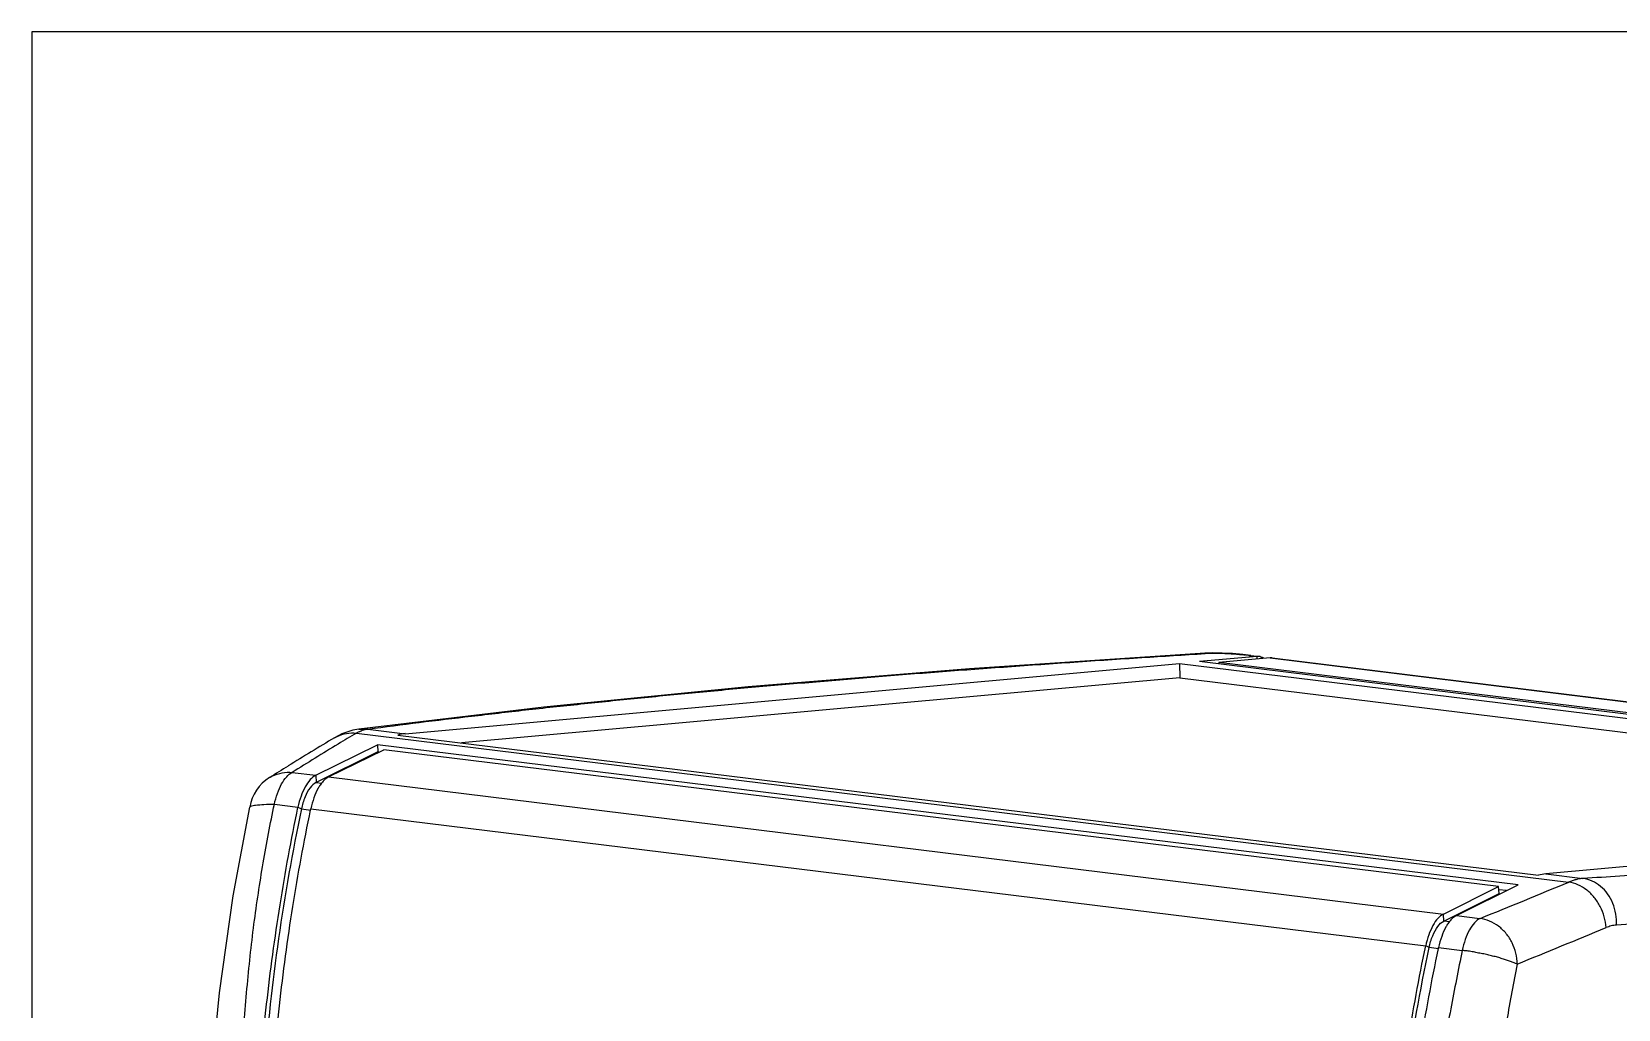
# Model space of a CAD drawing. Header units: millimetres. Extents: x -25 to 785, y -3301 to -3016.
# Drawn here: x -24.7 to 84.3, y -3087.9 to -3020.8 of the extents above; entities that cross this region are included whole.
import ezdxf

# ---------------------------------------------------------------- set-up
doc = ezdxf.new("R2010")
doc.units = ezdxf.units.MM

# ---------------------------------------------------------------- blocks, each defined once
blk = doc.blocks.new('*u2')
at = {"color": 7}
for p, q in [((-8.75, 82.96), (-9.25, 82.94)), ((-9.25, 82.94), (-9.24, 82.95)), ((-9.24, 82.95), (-8.83, 82.93)), ((-9.24, 82.91), (-8.83, 82.93)), ((-6.1, 82.79), (-6.64, 82.85)), ((-64.18, 77.41), (-10.99, 82.24)), ((-10.99, 82.24), (-10.97, 81.25)), ((-10.99, 82.24), (67.37, 72.6)), ((-5.65, 82.72), (-9.63, 82.36)), ((68.73, 72.72), (-9.63, 82.36)), ((-8.28, 82.29), (-8.29, 82.19)), ((-4.76, 82.61), (-8.28, 82.29)), ((68.3, 72.87), (-8.28, 82.29)), ((-6.1, 82.79), (-6.24, 82.79)), ((-6.24, 82.79), (-5.65, 82.72)), ((-6.1, 82.79), (-5.65, 82.73)), ((-5.65, 82.53), (-5.65, 82.72)), ((-5.51, 82.72), (-5.65, 82.72)), ((-4.63, 82.61), (-4.76, 82.61)), ((-4.76, 82.61), (71.82, 73.19)), ((-4.63, 82.61), (71.82, 73.21)), ((-10.97, 81.25), (-60.32, 76.77)), ((-10.97, 81.25), (62.75, 72.18)), ((-54.65, 79.24), (-67.36, 77.72)), ((-67.53, 77.45), (15.74, 67.21)), ((-67.36, 77.72), (-66.74, 77.73)), ((-67.36, 77.72), (-67.36, 77.72)), ((-66.74, 77.73), (-64.18, 77.41)), ((-70.32, 74.55), (-66.08, 76.65)), ((-69.44, 74.44), (-65.66, 76.31)), ((-69.04, 77.13), (-69.04, 77.13)), ((-66.08, 76.65), (-66.06, 76.16)), ((12.28, 67.02), (-66.08, 76.65)), ((10.93, 66.9), (-65.66, 76.31)), ((-64.68, 77.31), (13.67, 67.68)), ((-66.06, 76.16), (-70.29, 74.06)), ((-65.99, 76.15), (-66.06, 76.16)), ((-73.5, 74.39), (-73.5, 74.39)), ((-71.94, 74.75), (-70.32, 74.55)), ((-70.32, 74.55), (-70.29, 74.06)), ((-69.44, 74.44), (7.15, 65.02)), ((-70.29, 74.06), (-69.91, 74.02)), ((-73.17, 72.56), (-71.55, 72.36)), ((-71.55, 72.36), (-71.31, 72.24)), ((-71.31, 72.24), (-70.67, 72.16)), ((-70.68, 72.17), (-70.66, 72.25)), ((-70.66, 72.25), (5.92, 62.83)), ((67.37, 72.6), (14.17, 67.78)), ((14.17, 67.78), (16.72, 67.46)), ((7.15, 65.02), (10.93, 66.9)), ((8.03, 64.91), (12.28, 67.02)), ((10.97, 66.42), (10.93, 66.9)), ((11.48, 66.63), (10.94, 66.69)), ((7.17, 64.54), (10.97, 66.42)), ((7.17, 64.54), (7.15, 65.02)), ((7.56, 64.49), (7.17, 64.54)), ((8.03, 64.91), (9.65, 64.72)), ((6.15, 62.71), (5.92, 62.83)), ((6.8, 62.63), (6.15, 62.71)), ((6.79, 62.64), (6.81, 62.72)), ((6.81, 62.72), (8.43, 62.52))]:
    blk.add_line(p, q, dxfattribs=at)
for points in [[(-9.24, 82.95), (-25.42, 81.87), (-40.62, 80.63), (-54.65, 79.24)], [(-6.64, 82.85), (-7.36, 82.91), (-8.07, 82.95), (-8.75, 82.96)], [(-67.36, 77.72), (-67.79, 77.64), (-68.54, 77.39), (-69.04, 77.13)], [(-74.87, 72.36), (-76.02, 66.28), (-76.97, 59.61), (-77.63, 52.82), (-77.98, 46.31)]]:
    blk.add_lwpolyline(points, dxfattribs=at)
for centre, radius, start, end in [((-8.38, 65.32), 17.6, 83.0038, 83.8853), ((-5.62, 82.01), 0.723, 55.7272, 62.3547), ((-5.66, 81.96), 0.782, 53.8402, 55.7828), ((74.66, -159.6), 276.43, 120.9563, 121.2594), ((-66.53, 75.94), 1.8, 96.7509, 103.0962), ((71.26, -156.84), 272.81, 120.9502, 121.7315), ((70.37, -152.54), 268.17, 121.2593, 122.0527), ((-71.91, 71.85), 3, 121.9565, 170.1556), ((67.01, -149.97), 264.73, 121.7315, 122.0591), ((-197.84, 578.93), 554.5, 291.9749, 292.6548), ((-196.16, 577.94), 556.81, 291.9749, 292.6548)]:
    blk.add_arc(centre, radius, start, end, dxfattribs=at)
for centre, major_axis, ratio, start_param, end_param in [((-64.81, 67.46), (1.02, 9.95), 0.453381, 0.088327, 0.19655), ((13.23, 57.87), (1.42, 9.9), 0.4503, 0.106254, 0.214477)]:
    blk.add_ellipse(centre, major_axis=major_axis, ratio=ratio, start_param=start_param, end_param=end_param, dxfattribs=at)
for points, start_tangent, end_tangent in [([(-66.74, 77.73), (-63.23, 78.18), (-59.63, 78.61), (-55.92, 79.04), (-52.12, 79.45), (-48.22, 79.85), (-44.23, 80.24), (-40.13, 80.62), (-35.94, 80.98), (-31.66, 81.34), (-27.28, 81.68), (-22.81, 82.01), (-18.24, 82.33), (-13.58, 82.64), (-9.24, 82.91)], (0.991503, 0.130083), (0.998183, 0.060262)), ([(-8.83, 82.93), (-8.75, 82.93), (-8.65, 82.94), (-8.55, 82.94), (-8.44, 82.94), (-8.32, 82.94), (-8.2, 82.94), (-8.07, 82.93), (-7.94, 82.93), (-7.8, 82.92), (-7.66, 82.92), (-7.52, 82.91), (-7.37, 82.9), (-7.23, 82.89), (-7.08, 82.88), (-6.93, 82.87), (-6.79, 82.85), (-6.65, 82.84), (-6.5, 82.82)], (0.998202, 0.059948), (0.994287, -0.106739)), ([(-5.29, 82.65), (-5.3, 82.65), (-5.52, 82.72)], (-0.886316, 0.463082), (-0.991544, 0.129769)), ([(-69.04, 77.13), (-68.86, 77.22), (-68.22, 77.43), (-67.53, 77.45)], (0.857976, 0.51369), (0.995105, -0.098825)), ([(-67.53, 77.45), (-67.33, 77.56), (-67.3, 77.57)], (0.870638, 0.491925), (0.915636, 0.402008)), ([(-67.3, 77.57), (-67.13, 77.64), (-66.93, 77.69)], (0.915636, 0.402008), (0.974172, 0.225806)), ([(-73.5, 74.39), (-73.28, 74.51), (-72.64, 74.72), (-71.94, 74.75)], (0.848524, 0.529157), (0.995557, -0.094161)), ([(-73.17, 72.56), (-72.96, 73.31), (-72.67, 73.96), (-72.32, 74.45), (-71.94, 74.75)], (0.204795, 0.978805), (0.896036, 0.443982)), ([(-70.32, 74.55), (-70.7, 74.25), (-71.05, 73.76), (-71.34, 73.12), (-71.55, 72.36)], (-0.896036, -0.443982), (-0.204793, -0.978805)), ([(-69.81, 74.15), (-70.03, 73.87)], (-0.677175, -0.735822), (-0.557529, -0.830157)), ([(-69.7, 74.26), (-69.81, 74.15)], (-0.746069, -0.665868), (-0.677175, -0.735822)), ([(-69.44, 74.44), (-69.7, 74.26)], (-0.896036, -0.443982), (-0.746069, -0.665868)), ([(-70.29, 74.06), (-70.71, 73.7), (-71.06, 73.06), (-71.31, 72.24)], (-0.896036, -0.443982), (-0.204793, -0.978805)), ([(-70.16, 73.66), (-70.45, 73.01), (-70.66, 72.25)], (-0.486, -0.873959), (-0.204793, -0.978805)), ([(-70.03, 73.87), (-70.16, 73.66)], (-0.557529, -0.830157), (-0.486, -0.873959)), ([(-75.58, 45.35), (-75.59, 47.89), (-75.56, 50.4), (-75.49, 52.86), (-75.38, 55.26), (-75.24, 57.6), (-75.05, 59.89), (-74.83, 62.13), (-74.57, 64.32), (-74.27, 66.45), (-73.94, 68.53), (-73.57, 70.56), (-73.17, 72.56)], (-0.010619, 0.999944), (0.209143, 0.977885)), ([(-74.86, 72.36), (-74.79, 72.42), (-74.46, 72.5), (-73.9, 72.55), (-73.17, 72.56)], (0.484702, 0.87468), (0.999771, -0.021377)), ([(-74.55, 45.23), (-74.29, 52), (-73.7, 58.83), (-72.78, 65.64), (-71.55, 72.36)], (0.013635, 0.999907), (0.204793, 0.978805)), ([(-71.31, 72.24), (-72.88, 63.33), (-73.88, 54.29), (-74.3, 45.31)], (-0.204793, -0.978805), (-0.013635, -0.999907)), ([(-73.67, 45.12), (-73.41, 51.89), (-72.82, 58.72), (-71.9, 65.53), (-70.68, 72.17)], (0.013635, 0.999907), (0.204235, 0.978922)), ([(74.19, 72.72), (70.45, 72.24), (66.59, 71.76), (62.61, 71.3), (58.53, 70.86), (54.32, 70.43), (50.01, 70.01), (45.58, 69.6), (41.05, 69.21), (36.4, 68.83), (31.64, 68.47), (26.78, 68.12), (21.8, 67.79), (16.72, 67.46)], (-0.991201, -0.132366), (-0.998128, -0.061153)), ([(76.73, 69.64), (72.97, 69.14), (69.1, 68.66), (65.11, 68.19), (61, 67.74), (56.78, 67.29), (52.45, 66.87), (48.01, 66.45), (43.45, 66.05), (38.79, 65.67), (34.01, 65.29), (29.12, 64.94), (24.13, 64.59), (19.03, 64.26)], (-0.990935, -0.134341), (-0.998039, -0.0626)), ([(16.72, 67.46), (16.48, 67.44), (16.23, 67.38), (15.99, 67.31), (15.74, 67.21)], (-0.997614, -0.069033), (-0.915741, -0.401768)), ([(18.31, 64.09), (18.19, 64.82), (17.91, 65.53), (17.5, 66.16), (16.98, 66.67), (16.38, 67.03), (15.74, 67.21)], (-0.056843, 0.998383), (-0.989139, 0.146983)), ([(19.03, 64.26), (18.98, 65.02), (18.77, 65.75), (18.42, 66.4), (17.93, 66.92), (17.36, 67.28), (16.72, 67.46)], (0.0464, 0.998923), (-0.991334, 0.131365)), ([(7.15, 65.02), (6.77, 64.73), (6.42, 64.24), (6.13, 63.59), (5.92, 62.83)], (-0.896036, -0.443982), (-0.204793, -0.978805)), ([(6.15, 62.71), (6.4, 63.53), (6.76, 64.17), (7.17, 64.54)], (0.204793, 0.978805), (0.896036, 0.443982)), ([(7.44, 64.35), (7.31, 64.13)], (-0.557529, -0.830157), (-0.486, -0.873959)), ([(7.65, 64.62), (7.44, 64.35)], (-0.677175, -0.735822), (-0.557529, -0.830157)), ([(7.77, 64.74), (7.65, 64.62)], (-0.746069, -0.665868), (-0.677175, -0.735822)), ([(8.03, 64.91), (7.77, 64.74)], (-0.896036, -0.443982), (-0.746069, -0.665868)), ([(9.65, 64.72), (9.28, 64.42), (8.93, 63.93), (8.64, 63.28), (8.43, 62.52)], (-0.896036, -0.443982), (-0.204795, -0.978805)), ([(12.2, 61.58), (12.11, 62.33), (11.86, 63.04), (11.45, 63.67), (10.93, 64.18), (10.31, 64.54), (9.65, 64.72)], (0.008514, 0.999964), (-0.991421, 0.130704)), ([(7.31, 64.13), (7.02, 63.48), (6.81, 62.72)], (-0.486, -0.873959), (-0.204793, -0.978805)), ([(19.03, 64.26), (18.85, 64.24), (18.67, 64.21), (18.49, 64.15), (18.31, 64.09)], (-0.998039, -0.062601), (-0.922811, -0.385254)), ([(2.92, 35.7), (3.17, 42.48), (3.77, 49.31), (4.69, 56.12), (5.92, 62.83)], (0.013635, 0.999907), (0.204793, 0.978805)), ([(3.17, 35.79), (3.59, 44.77), (4.59, 53.8), (6.15, 62.71)], (0.013635, 0.999907), (0.204793, 0.978805)), ([(3.8, 35.59), (4.06, 42.37), (4.65, 49.2), (5.57, 56.01), (6.79, 62.64)], (0.013635, 0.999907), (0.204235, 0.978922)), ([(8.43, 62.52), (8.03, 60.53), (7.64, 58.5), (7.26, 56.42), (6.89, 54.3), (6.54, 52.12), (6.2, 49.9), (5.89, 47.63), (5.6, 45.3), (5.35, 42.92), (5.13, 40.48), (4.95, 37.98), (4.83, 35.46)], (-0.200443, -0.979705), (-0.038012, -0.999277)), ([(12.2, 61.58), (11.99, 61.67), (11.75, 61.76), (11.48, 61.86), (11.18, 61.95), (10.86, 62.05), (10.52, 62.13), (10.18, 62.22), (9.82, 62.29), (9.46, 62.36), (9.11, 62.43), (8.76, 62.48), (8.43, 62.52)], (-0.902981, 0.429681), (-0.993285, 0.115695)), ([(12.2, 61.58), (11.83, 59.67), (11.5, 57.73), (11.21, 55.73), (10.95, 53.69), (10.75, 51.61), (10.58, 49.48), (10.47, 47.32), (10.4, 45.11), (10.38, 42.86), (10.42, 40.57), (10.51, 38.24), (10.65, 35.91)], (-0.201284, -0.979533), (0.07291, -0.997338))]:
    blk.add_spline(points, degree=3, dxfattribs=dict(at, start_tangent=start_tangent, end_tangent=end_tangent))
blk = doc.blocks.new('u5')
at = {"layer": 'Defpoints', "color": 2}
blk.add_lwpolyline([(0, 251.27), (-179.66, 251.27), (-179.66, 0), (0, 0)], close=True, dxfattribs=at)
at = {"zscale": 0.8}
blk.add_blockref('*u2', (-89.83, 125.64), dxfattribs=at)

msp = doc.modelspace()

# ---------------------------------------------------------------- block references
msp.add_blockref('u5', (154.95, -3272.04))

doc.saveas('drawing.dxf')
